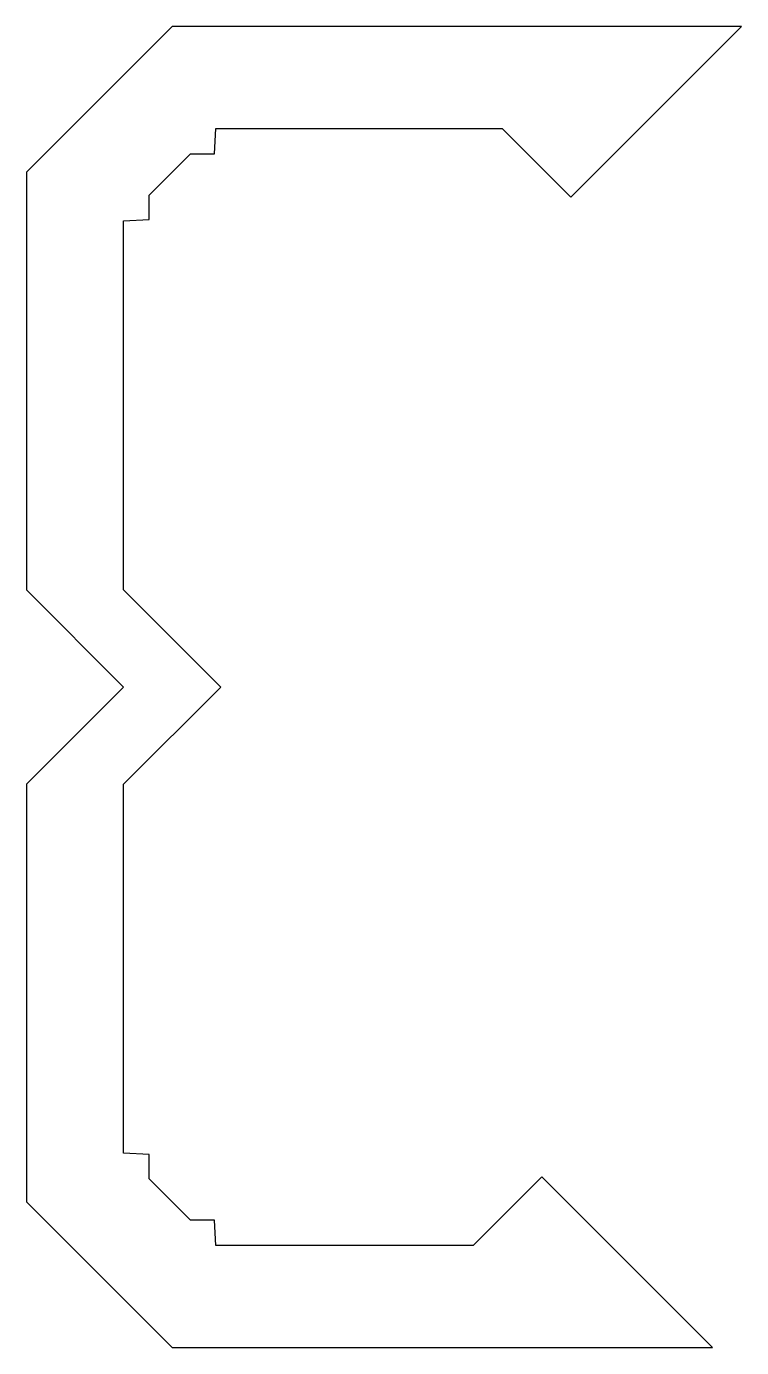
# Model space of a CAD drawing. Header units: millimetres. Extents: x -97 to -23, y -11 to 126.
import ezdxf

# ---------------------------------------------------------------- set-up
doc = ezdxf.new("R2010")
doc.units = ezdxf.units.MM
doc.layers.get('0').update_dxf_attribs({"linetype": 'CONTINUOUS'})

msp = doc.modelspace()

# ---------------------------------------------------------------- linework, layer by layer
msp.add_lwpolyline([(-40.97, 107.93), (-23.4, 125.5), (-82, 125.5), (-97, 110.5), (-97, 67.5), (-87, 57.5), (-97, 47.5), (-97, 4.5), (-82.48, -10), (-82, -10.5), (-26.4, -10.5), (-43.97, 7.07), (-51.04, 0), (-77.5, 0), (-77.63, 2.63), (-80.13, 2.63), (-84.37, 6.87), (-84.37, 9.37), (-87, 9.5), (-87, 47.5), (-77, 57.5), (-87, 67.5), (-87, 105.5), (-84.37, 105.63), (-84.37, 108.13), (-80.13, 112.37), (-77.63, 112.37), (-77.5, 115), (-48.04, 115)], close=True)

doc.saveas('drawing.dxf')
